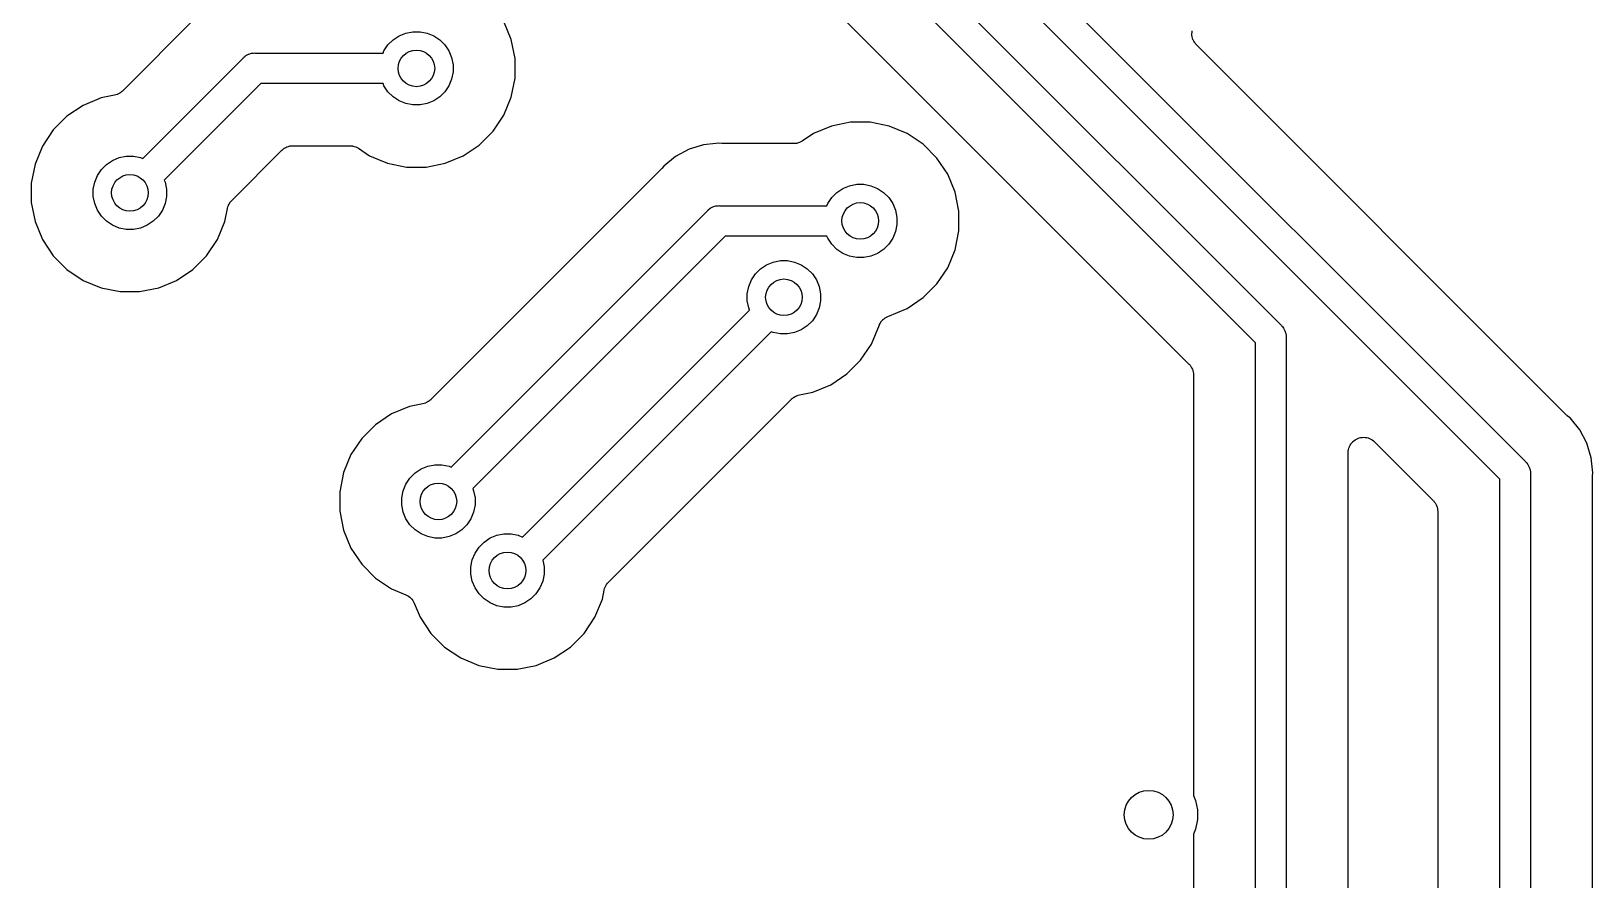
# Model space of a CAD drawing. Extents: x 0.81 to 4.31, y -4.31 to -0.81.
# Drawn here: x 2.209 to 2.712, y -2.915 to -2.641 of the extents above; entities that cross this region are included whole.
import ezdxf

# ---------------------------------------------------------------- set-up
doc = ezdxf.new("R2010")
doc.units = 0
doc.header["$MEASUREMENT"] = 0
doc.layers.add('BLACK', color=7, linetype='CONTINUOUS')

msp = doc.modelspace()

# ---------------------------------------------------------------- linework, layer by layer
at = {"layer": 'BLACK', "linetype": 'CONTINUOUS'}
for p, q in [((2.34392, -2.46827), (2.61158, -2.73592)), ((2.60335, -2.74161), (2.33696, -2.47523)), ((2.33041, -2.49696), (2.58188, -2.74843)), ((2.40869, -2.49824), (2.69032, -2.77987)), ((2.68209, -2.78555), (2.40173, -2.5052)), ((2.26197, -2.63654), (2.23807, -2.66045)), ((2.32725, -2.64266), (2.3294, -2.64177)), ((2.3294, -2.64177), (2.33168, -2.64131)), ((2.33168, -2.64131), (2.33401, -2.64131)), ((2.33401, -2.64131), (2.33629, -2.64177)), ((2.33629, -2.64177), (2.33844, -2.64266)), ((2.36343, -2.64385), (2.36103, -2.63806)), ((2.58282, -2.64196), (2.58287, -2.64149)), ((2.58282, -2.64198), (2.58282, -2.64196)), ((2.58282, -2.642), (2.58282, -2.64198)), ((2.58286, -2.64247), (2.58282, -2.642)), ((2.5829, -2.64293), (2.58286, -2.64247)), ((2.58287, -2.64149), (2.58292, -2.64103)), ((2.3221, -2.6482), (2.32238, -2.64753)), ((2.32238, -2.64753), (2.32367, -2.6456)), ((2.32367, -2.6456), (2.32531, -2.64395)), ((2.32531, -2.64395), (2.32725, -2.64266)), ((2.33844, -2.64266), (2.34037, -2.64395)), ((2.34037, -2.64395), (2.34202, -2.6456)), ((2.34202, -2.6456), (2.34331, -2.64753)), ((2.34331, -2.64753), (2.3442, -2.64968)), ((2.36465, -2.64999), (2.36343, -2.64385)), ((2.58291, -2.64295), (2.5829, -2.64293)), ((2.58291, -2.64297), (2.58291, -2.64295)), ((2.58304, -2.64342), (2.58291, -2.64297)), ((2.58318, -2.64387), (2.58304, -2.64342)), ((2.58319, -2.64389), (2.58318, -2.64387)), ((2.58319, -2.64391), (2.58319, -2.64389)), ((2.58341, -2.64432), (2.58319, -2.64391)), ((2.58363, -2.64474), (2.58341, -2.64432)), ((2.58364, -2.64475), (2.58363, -2.64474)), ((2.58365, -2.64477), (2.58364, -2.64475)), ((2.58394, -2.64513), (2.58365, -2.64477)), ((2.58423, -2.6455), (2.58394, -2.64513)), ((2.58426, -2.64553), (2.58423, -2.6455)), ((2.58428, -2.64555), (2.58426, -2.64553)), ((2.58426, -2.64553), (2.58426, -2.64553)), ((2.58426, -2.64553), (2.58426, -2.64553)), ((2.70359, -2.76486), (2.58428, -2.64555)), ((2.24462, -2.68218), (2.27698, -2.64982)), ((2.27698, -2.64982), (2.27713, -2.64963)), ((2.27713, -2.64963), (2.2776, -2.64925)), ((2.2776, -2.64925), (2.27788, -2.64901)), ((2.27788, -2.64901), (2.27874, -2.64856)), ((2.27874, -2.64856), (2.27884, -2.64852)), ((2.27884, -2.64852), (2.27967, -2.64828)), ((2.27967, -2.64828), (2.28039, -2.6482)), ((2.28039, -2.6482), (2.28063, -2.64818)), ((2.28039, -2.6482), (2.28039, -2.6482)), ((2.28063, -2.64818), (2.28087, -2.6482)), ((2.28087, -2.6482), (2.3221, -2.6482)), ((2.3442, -2.64968), (2.34465, -2.65196)), ((2.34465, -2.65196), (2.34465, -2.65429)), ((2.36465, -2.65626), (2.36465, -2.64999)), ((2.3442, -2.65657), (2.34331, -2.65872)), ((2.34465, -2.65429), (2.3442, -2.65657)), ((2.36343, -2.6624), (2.36465, -2.65626)), ((2.23122, -2.66267), (2.22543, -2.66507)), ((2.23551, -2.66182), (2.23122, -2.66267)), ((2.23595, -2.66168), (2.23551, -2.66182)), ((2.23639, -2.66155), (2.23595, -2.66168)), ((2.23641, -2.66154), (2.23639, -2.66155)), ((2.23644, -2.66153), (2.23641, -2.66154)), ((2.23684, -2.66132), (2.23644, -2.66153)), ((2.23725, -2.6611), (2.23684, -2.66132)), ((2.23728, -2.66109), (2.23725, -2.6611)), ((2.2373, -2.66107), (2.23728, -2.66109)), ((2.23766, -2.66078), (2.2373, -2.66107)), ((2.23802, -2.6605), (2.23766, -2.66078)), ((2.23806, -2.66046), (2.23802, -2.6605)), ((2.23807, -2.66045), (2.23806, -2.66046)), ((2.23806, -2.66046), (2.23806, -2.66046)), ((2.23806, -2.66046), (2.23806, -2.66046)), ((2.28267, -2.65805), (2.25158, -2.68914)), ((2.3221, -2.65805), (2.28267, -2.65805)), ((2.32238, -2.65872), (2.3221, -2.65805)), ((2.32367, -2.66066), (2.32238, -2.65872)), ((2.32531, -2.6623), (2.32367, -2.66066)), ((2.32725, -2.66359), (2.32531, -2.6623)), ((2.34037, -2.6623), (2.33844, -2.66359)), ((2.34202, -2.66066), (2.34037, -2.6623)), ((2.34331, -2.65872), (2.34202, -2.66066)), ((2.36103, -2.66819), (2.36343, -2.6624)), ((2.22543, -2.66507), (2.22022, -2.66855)), ((2.3294, -2.66448), (2.32725, -2.66359)), ((2.33168, -2.66494), (2.3294, -2.66448)), ((2.33401, -2.66494), (2.33168, -2.66494)), ((2.33629, -2.66448), (2.33401, -2.66494)), ((2.33844, -2.66359), (2.33629, -2.66448)), ((2.22022, -2.66855), (2.21579, -2.67298)), ((2.35755, -2.6734), (2.36103, -2.66819)), ((2.46666, -2.67172), (2.46087, -2.67412)), ((2.4728, -2.6705), (2.46666, -2.67172)), ((2.47907, -2.6705), (2.4728, -2.6705)), ((2.48521, -2.67172), (2.47907, -2.6705)), ((2.491, -2.67412), (2.48521, -2.67172)), ((2.21579, -2.67298), (2.21231, -2.67819)), ((2.34791, -2.68132), (2.35312, -2.67784)), ((2.35312, -2.67784), (2.35755, -2.6734)), ((2.42543, -2.67775), (2.42073, -2.67918)), ((2.42932, -2.67737), (2.42543, -2.67775)), ((2.42933, -2.67737), (2.42932, -2.67737)), ((2.43031, -2.67727), (2.42933, -2.67737)), ((2.43129, -2.67737), (2.43031, -2.67727)), ((2.4315, -2.67737), (2.43129, -2.67737)), ((2.43171, -2.67739), (2.4315, -2.67737)), ((2.43178, -2.67739), (2.43171, -2.67739)), ((2.45446, -2.67739), (2.43178, -2.67739)), ((2.45491, -2.67735), (2.45446, -2.67739)), ((2.45537, -2.67731), (2.45491, -2.67735)), ((2.4554, -2.6773), (2.45537, -2.67731)), ((2.45543, -2.6773), (2.4554, -2.6773)), ((2.45587, -2.67716), (2.45543, -2.6773)), ((2.45631, -2.67704), (2.45587, -2.67716)), ((2.45634, -2.67702), (2.45631, -2.67704)), ((2.45636, -2.67701), (2.45634, -2.67702)), ((2.45677, -2.6768), (2.45636, -2.67701)), ((2.45718, -2.67659), (2.45677, -2.6768)), ((2.45722, -2.67656), (2.45718, -2.67659)), ((2.45723, -2.67655), (2.45722, -2.67656)), ((2.45722, -2.67656), (2.45722, -2.67656)), ((2.45722, -2.67656), (2.45722, -2.67656)), ((2.46087, -2.67412), (2.45723, -2.67655)), ((2.49621, -2.6776), (2.491, -2.67412)), ((2.50064, -2.68203), (2.49621, -2.6776)), ((2.21231, -2.67819), (2.20991, -2.68398)), ((2.23297, -2.68408), (2.23491, -2.68279)), ((2.23491, -2.68279), (2.23705, -2.6819)), ((2.23705, -2.6819), (2.23934, -2.68144)), ((2.23934, -2.68144), (2.24166, -2.68144)), ((2.24166, -2.68144), (2.24395, -2.6819)), ((2.24395, -2.6819), (2.24462, -2.68218)), ((2.27331, -2.69569), (2.28949, -2.67951)), ((2.28949, -2.67951), (2.2895, -2.6795)), ((2.2895, -2.6795), (2.28954, -2.67946)), ((2.2895, -2.6795), (2.2895, -2.6795)), ((2.2895, -2.6795), (2.2895, -2.6795)), ((2.28954, -2.67946), (2.2899, -2.67917)), ((2.2899, -2.67917), (2.29026, -2.67888)), ((2.29026, -2.67888), (2.29028, -2.67887)), ((2.29028, -2.67887), (2.2903, -2.67885)), ((2.2903, -2.67885), (2.29071, -2.67864)), ((2.29071, -2.67864), (2.29112, -2.67842)), ((2.29112, -2.67842), (2.29114, -2.67842)), ((2.29114, -2.67842), (2.29117, -2.6784)), ((2.29117, -2.6784), (2.29161, -2.67828)), ((2.29161, -2.67828), (2.29205, -2.67814)), ((2.29205, -2.67814), (2.29208, -2.67814)), ((2.29208, -2.67814), (2.2921, -2.67813)), ((2.2921, -2.67813), (2.29256, -2.67809)), ((2.29256, -2.67809), (2.29302, -2.67805)), ((2.29302, -2.67805), (2.31136, -2.67805)), ((2.31136, -2.67805), (2.31138, -2.67805)), ((2.31138, -2.67805), (2.31138, -2.67805)), ((2.31138, -2.67805), (2.31138, -2.67805)), ((2.31138, -2.67805), (2.31143, -2.67805)), ((2.31143, -2.67805), (2.31189, -2.6781)), ((2.31189, -2.6781), (2.31235, -2.67815)), ((2.31235, -2.67815), (2.31238, -2.67815)), ((2.31238, -2.67815), (2.3124, -2.67816)), ((2.3124, -2.67816), (2.31284, -2.6783)), ((2.31284, -2.6783), (2.31328, -2.67843)), ((2.31328, -2.67843), (2.31331, -2.67844)), ((2.31331, -2.67844), (2.31333, -2.67845)), ((2.31333, -2.67845), (2.31374, -2.67867)), ((2.31374, -2.67867), (2.31414, -2.67889)), ((2.31414, -2.67889), (2.31777, -2.68132)), ((2.31777, -2.68132), (2.32356, -2.68371)), ((2.34212, -2.68371), (2.34791, -2.68132)), ((2.4164, -2.68149), (2.4126, -2.68461)), ((2.42073, -2.67918), (2.4164, -2.68149)), ((2.50413, -2.68724), (2.50064, -2.68203)), ((2.20991, -2.68398), (2.20869, -2.69012)), ((2.22914, -2.68981), (2.23003, -2.68766)), ((2.23003, -2.68766), (2.23133, -2.68573)), ((2.23133, -2.68573), (2.23297, -2.68408)), ((2.32356, -2.68371), (2.32971, -2.68494)), ((2.32971, -2.68494), (2.33598, -2.68494)), ((2.33598, -2.68494), (2.34212, -2.68371)), ((2.41165, -2.68573), (2.3375, -2.75988)), ((2.41178, -2.68557), (2.41165, -2.68573)), ((2.41193, -2.68542), (2.41178, -2.68557)), ((2.41198, -2.68537), (2.41193, -2.68542)), ((2.4126, -2.68461), (2.41198, -2.68537)), ((2.50652, -2.69303), (2.50413, -2.68724)), ((2.20869, -2.69012), (2.20869, -2.69639)), ((2.22869, -2.69209), (2.22914, -2.68981)), ((2.22869, -2.69442), (2.22869, -2.69209)), ((2.25158, -2.68914), (2.25186, -2.68981)), ((2.25186, -2.68981), (2.25231, -2.69209)), ((2.25231, -2.69209), (2.25231, -2.69442)), ((2.46841, -2.69314), (2.47034, -2.69185)), ((2.47034, -2.69185), (2.47249, -2.69096)), ((2.47249, -2.69096), (2.47477, -2.6905)), ((2.47477, -2.6905), (2.4771, -2.6905)), ((2.4771, -2.6905), (2.47938, -2.69096)), ((2.47938, -2.69096), (2.48153, -2.69185)), ((2.48153, -2.69185), (2.48346, -2.69314)), ((2.20869, -2.69639), (2.20991, -2.70253)), ((2.22914, -2.6967), (2.22869, -2.69442)), ((2.23003, -2.69885), (2.22914, -2.6967)), ((2.25186, -2.6967), (2.25097, -2.69885)), ((2.25231, -2.69442), (2.25186, -2.6967)), ((2.27195, -2.69818), (2.27209, -2.69774)), ((2.27209, -2.69774), (2.27223, -2.6973)), ((2.27223, -2.6973), (2.27224, -2.69728)), ((2.27224, -2.69728), (2.27225, -2.69725)), ((2.27225, -2.69725), (2.27247, -2.69685)), ((2.27247, -2.69685), (2.27269, -2.69644)), ((2.27269, -2.69644), (2.27271, -2.69642)), ((2.27271, -2.69642), (2.27272, -2.6964)), ((2.27272, -2.6964), (2.27302, -2.69605)), ((2.27302, -2.69605), (2.27331, -2.69569)), ((2.42756, -2.6982), (2.42842, -2.69774)), ((2.42842, -2.69774), (2.42935, -2.69746)), ((2.42935, -2.69746), (2.43007, -2.69739)), ((2.43007, -2.69739), (2.43031, -2.69737)), ((2.43007, -2.69739), (2.43007, -2.69739)), ((2.43031, -2.69737), (2.43055, -2.69739)), ((2.43055, -2.69739), (2.46519, -2.69739)), ((2.46519, -2.69739), (2.46547, -2.69672)), ((2.46547, -2.69672), (2.46676, -2.69478)), ((2.46676, -2.69478), (2.46841, -2.69314)), ((2.48346, -2.69314), (2.48511, -2.69478)), ((2.48511, -2.69478), (2.4864, -2.69672)), ((2.4864, -2.69672), (2.48729, -2.69887)), ((2.50775, -2.69918), (2.50652, -2.69303)), ((2.20991, -2.70253), (2.21231, -2.70832)), ((2.23133, -2.70078), (2.23003, -2.69885)), ((2.23297, -2.70243), (2.23133, -2.70078)), ((2.23491, -2.70372), (2.23297, -2.70243)), ((2.24803, -2.70243), (2.24609, -2.70372)), ((2.24967, -2.70078), (2.24803, -2.70243)), ((2.25097, -2.69885), (2.24967, -2.70078)), ((2.26869, -2.70832), (2.27109, -2.70253)), ((2.27109, -2.70253), (2.27194, -2.69825)), ((2.27194, -2.69824), (2.27195, -2.69818)), ((2.27194, -2.69825), (2.27194, -2.69824)), ((2.27194, -2.69824), (2.27194, -2.69824)), ((2.27194, -2.69824), (2.27194, -2.69824)), ((2.34405, -2.78161), (2.42666, -2.699)), ((2.42666, -2.699), (2.42681, -2.69882)), ((2.42681, -2.69882), (2.42756, -2.6982)), ((2.48729, -2.69887), (2.48775, -2.70115)), ((2.48775, -2.70115), (2.48775, -2.70348)), ((2.50775, -2.70545), (2.50775, -2.69918)), ((2.23705, -2.70461), (2.23491, -2.70372)), ((2.23934, -2.70507), (2.23705, -2.70461)), ((2.24166, -2.70507), (2.23934, -2.70507)), ((2.24395, -2.70461), (2.24166, -2.70507)), ((2.24609, -2.70372), (2.24395, -2.70461)), ((2.43235, -2.70723), (2.35101, -2.78857)), ((2.46519, -2.70723), (2.43235, -2.70723)), ((2.46547, -2.70791), (2.46519, -2.70723)), ((2.46676, -2.70984), (2.46547, -2.70791)), ((2.4864, -2.70791), (2.48511, -2.70984)), ((2.48729, -2.70576), (2.4864, -2.70791)), ((2.48775, -2.70348), (2.48729, -2.70576)), ((2.50652, -2.71159), (2.50775, -2.70545)), ((2.21231, -2.70832), (2.21579, -2.71353)), ((2.26521, -2.71353), (2.26869, -2.70832)), ((2.46841, -2.71149), (2.46676, -2.70984)), ((2.47034, -2.71278), (2.46841, -2.71149)), ((2.47249, -2.71367), (2.47034, -2.71278)), ((2.48153, -2.71278), (2.47938, -2.71367)), ((2.48346, -2.71149), (2.48153, -2.71278)), ((2.48511, -2.70984), (2.48346, -2.71149)), ((2.50413, -2.71738), (2.50652, -2.71159)), ((2.21579, -2.71353), (2.22022, -2.71797)), ((2.22022, -2.71797), (2.22543, -2.72145)), ((2.25557, -2.72145), (2.26078, -2.71797)), ((2.26078, -2.71797), (2.26521, -2.71353)), ((2.44215, -2.71939), (2.4438, -2.71774)), ((2.4438, -2.71774), (2.44573, -2.71645)), ((2.44573, -2.71645), (2.44788, -2.71556)), ((2.44788, -2.71556), (2.45017, -2.71511)), ((2.45017, -2.71511), (2.45249, -2.71511)), ((2.45249, -2.71511), (2.45477, -2.71556)), ((2.45477, -2.71556), (2.45692, -2.71645)), ((2.45692, -2.71645), (2.45886, -2.71774)), ((2.45886, -2.71774), (2.4605, -2.71939)), ((2.47477, -2.71412), (2.47249, -2.71367)), ((2.4771, -2.71412), (2.47477, -2.71412)), ((2.47938, -2.71367), (2.4771, -2.71412)), ((2.50064, -2.72259), (2.50413, -2.71738)), ((2.22543, -2.72145), (2.23122, -2.72384)), ((2.24978, -2.72384), (2.25557, -2.72145)), ((2.43997, -2.72347), (2.44086, -2.72132)), ((2.44086, -2.72132), (2.44215, -2.71939)), ((2.4605, -2.71939), (2.4618, -2.72132)), ((2.4618, -2.72132), (2.46269, -2.72347)), ((2.49621, -2.72702), (2.50064, -2.72259)), ((2.23122, -2.72384), (2.23737, -2.72507)), ((2.23737, -2.72507), (2.24363, -2.72507)), ((2.24363, -2.72507), (2.24978, -2.72384)), ((2.43952, -2.72576), (2.43997, -2.72347)), ((2.43952, -2.72808), (2.43952, -2.72576)), ((2.43997, -2.73036), (2.43952, -2.72808)), ((2.46269, -2.72347), (2.46314, -2.72576)), ((2.46314, -2.72808), (2.46269, -2.73036)), ((2.46314, -2.72576), (2.46314, -2.72808)), ((2.491, -2.7305), (2.49621, -2.72702)), ((2.36709, -2.8042), (2.44025, -2.73104)), ((2.44025, -2.73104), (2.43997, -2.73036)), ((2.4618, -2.73251), (2.4605, -2.73445)), ((2.46269, -2.73036), (2.4618, -2.73251)), ((2.48439, -2.73329), (2.4848, -2.73307)), ((2.4848, -2.73307), (2.491, -2.7305)), ((2.44721, -2.738), (2.37358, -2.81162)), ((2.44788, -2.73828), (2.44721, -2.738)), ((2.45692, -2.73739), (2.45477, -2.73828)), ((2.45886, -2.73609), (2.45692, -2.73739)), ((2.4605, -2.73445), (2.45886, -2.73609)), ((2.47952, -2.74199), (2.48209, -2.73578)), ((2.48209, -2.73578), (2.4821, -2.73576)), ((2.4821, -2.73576), (2.48212, -2.73572)), ((2.4821, -2.73576), (2.4821, -2.73576)), ((2.4821, -2.73576), (2.4821, -2.73576)), ((2.48212, -2.73572), (2.48234, -2.73531)), ((2.48234, -2.73531), (2.48256, -2.7349)), ((2.48256, -2.7349), (2.48258, -2.73488)), ((2.48258, -2.73488), (2.48259, -2.73486)), ((2.48259, -2.73486), (2.48289, -2.73451)), ((2.48289, -2.73451), (2.48318, -2.73415)), ((2.48318, -2.73415), (2.4832, -2.73414)), ((2.4832, -2.73414), (2.48322, -2.73412)), ((2.48322, -2.73412), (2.48358, -2.73383)), ((2.48358, -2.73383), (2.48394, -2.73353)), ((2.48394, -2.73353), (2.48396, -2.73352)), ((2.48396, -2.73352), (2.48398, -2.73351)), ((2.48398, -2.73351), (2.48439, -2.73329)), ((2.61158, -2.73592), (2.61176, -2.73608)), ((2.61176, -2.73608), (2.61192, -2.73627)), ((2.61192, -2.73627), (2.61192, -2.73627)), ((2.61192, -2.73627), (2.61215, -2.73655)), ((2.61215, -2.73655), (2.61238, -2.73683)), ((2.61238, -2.73683), (2.61284, -2.73768)), ((2.61284, -2.73768), (2.61312, -2.73861)), ((2.45017, -2.73873), (2.44788, -2.73828)), ((2.45249, -2.73873), (2.45017, -2.73873)), ((2.45477, -2.73828), (2.45249, -2.73873)), ((2.47604, -2.7472), (2.47952, -2.74199)), ((2.60335, -3.17823), (2.60335, -2.74161)), ((2.61312, -2.73861), (2.61319, -2.73933)), ((2.61319, -2.73933), (2.61319, -2.73933)), ((2.61319, -2.73933), (2.61321, -2.73957)), ((2.61321, -2.73957), (2.61319, -2.73982)), ((2.61319, -2.73982), (2.61319, -3.17823)), ((2.47161, -2.75163), (2.47604, -2.7472)), ((2.4664, -2.75511), (2.47161, -2.75163)), ((2.58188, -2.74843), (2.58189, -2.74844)), ((2.58189, -2.74844), (2.58189, -2.74845)), ((2.58189, -2.74845), (2.58189, -2.74845)), ((2.58189, -2.74845), (2.58193, -2.74848)), ((2.58193, -2.74848), (2.58222, -2.74884)), ((2.58222, -2.74884), (2.58251, -2.7492)), ((2.58251, -2.7492), (2.58252, -2.74922)), ((2.58252, -2.74922), (2.58254, -2.74925)), ((2.58254, -2.74925), (2.58275, -2.74966)), ((2.58275, -2.74966), (2.58297, -2.75006)), ((2.58297, -2.75006), (2.58298, -2.75009)), ((2.58298, -2.75009), (2.58299, -2.75011)), ((2.58299, -2.75011), (2.58312, -2.75056)), ((2.58312, -2.75056), (2.58325, -2.751)), ((2.58325, -2.751), (2.58325, -2.75102)), ((2.58325, -2.75102), (2.58326, -2.75105)), ((2.58326, -2.75105), (2.5833, -2.75151)), ((2.5833, -2.75151), (2.58335, -2.75197)), ((2.58335, -2.75197), (2.58335, -2.88743)), ((2.45588, -2.75849), (2.45632, -2.75836)), ((2.45632, -2.75836), (2.46061, -2.75751)), ((2.46061, -2.75751), (2.4664, -2.75511)), ((2.33065, -2.7621), (2.32487, -2.7645)), ((2.33494, -2.76125), (2.33065, -2.7621)), ((2.33538, -2.76112), (2.33494, -2.76125)), ((2.33582, -2.76099), (2.33538, -2.76112)), ((2.33585, -2.76097), (2.33582, -2.76099)), ((2.33587, -2.76097), (2.33585, -2.76097)), ((2.33628, -2.76075), (2.33587, -2.76097)), ((2.33669, -2.76054), (2.33628, -2.76075)), ((2.33671, -2.76052), (2.33669, -2.76054)), ((2.33673, -2.76051), (2.33671, -2.76052)), ((2.33709, -2.76022), (2.33673, -2.76051)), ((2.33745, -2.75993), (2.33709, -2.76022)), ((2.33749, -2.75989), (2.33745, -2.75993)), ((2.3375, -2.75988), (2.33749, -2.75989)), ((2.33749, -2.75989), (2.33749, -2.75989)), ((2.33749, -2.75989), (2.33749, -2.75989)), ((2.39475, -2.81875), (2.45376, -2.75973)), ((2.45376, -2.75973), (2.45377, -2.75972)), ((2.45377, -2.75972), (2.45381, -2.75968)), ((2.45377, -2.75972), (2.45377, -2.75972)), ((2.45377, -2.75972), (2.45377, -2.75972)), ((2.45381, -2.75968), (2.45417, -2.75939)), ((2.45417, -2.75939), (2.45453, -2.7591)), ((2.45453, -2.7591), (2.45455, -2.75909)), ((2.45455, -2.75909), (2.45458, -2.75907)), ((2.45458, -2.75907), (2.45499, -2.75886)), ((2.45499, -2.75886), (2.45539, -2.75864)), ((2.45539, -2.75864), (2.45542, -2.75863)), ((2.45542, -2.75863), (2.45544, -2.75862)), ((2.45544, -2.75862), (2.45588, -2.75849)), ((2.31966, -2.76798), (2.31522, -2.77241)), ((2.32487, -2.7645), (2.31966, -2.76798)), ((2.70375, -2.76499), (2.70359, -2.76486)), ((2.7039, -2.76514), (2.70375, -2.76499)), ((2.70395, -2.76518), (2.7039, -2.76514)), ((2.70472, -2.76581), (2.70395, -2.76518)), ((2.70783, -2.7696), (2.70472, -2.76581)), ((2.31522, -2.77241), (2.31174, -2.77762)), ((2.63437, -2.77382), (2.63468, -2.77345)), ((2.63468, -2.77345), (2.63469, -2.77345)), ((2.63469, -2.77344), (2.63506, -2.77314)), ((2.63469, -2.77345), (2.63469, -2.77344)), ((2.63506, -2.77314), (2.63544, -2.77284)), ((2.63544, -2.77284), (2.63544, -2.77283)), ((2.63544, -2.77283), (2.63545, -2.77283)), ((2.63545, -2.77283), (2.63588, -2.77261)), ((2.63588, -2.77261), (2.6363, -2.77238)), ((2.6363, -2.77238), (2.63631, -2.77238)), ((2.63631, -2.77238), (2.63632, -2.77238)), ((2.63632, -2.77238), (2.63678, -2.77224)), ((2.63678, -2.77224), (2.63723, -2.7721)), ((2.63723, -2.7721), (2.63724, -2.7721)), ((2.63724, -2.7721), (2.63725, -2.7721)), ((2.63725, -2.7721), (2.63773, -2.77206)), ((2.63773, -2.77206), (2.63821, -2.77201)), ((2.63821, -2.77201), (2.63822, -2.77201)), ((2.63822, -2.77201), (2.63822, -2.77201)), ((2.63822, -2.77201), (2.6387, -2.77206)), ((2.6387, -2.77206), (2.63918, -2.77211)), ((2.63918, -2.77211), (2.63919, -2.77211)), ((2.63919, -2.77211), (2.63919, -2.77211)), ((2.63919, -2.77211), (2.63966, -2.77226)), ((2.63966, -2.77226), (2.64011, -2.7724)), ((2.64011, -2.7724), (2.64012, -2.7724)), ((2.64012, -2.7724), (2.64013, -2.7724)), ((2.64013, -2.7724), (2.64055, -2.77263)), ((2.64055, -2.77263), (2.64097, -2.77286)), ((2.64097, -2.77286), (2.64098, -2.77286)), ((2.64098, -2.77286), (2.64098, -2.77287)), ((2.64098, -2.77287), (2.64135, -2.77317)), ((2.64135, -2.77317), (2.64172, -2.77348)), ((2.64172, -2.77348), (2.66062, -2.79237)), ((2.71014, -2.77393), (2.70783, -2.7696)), ((2.31174, -2.77762), (2.30935, -2.78341)), ((2.63319, -2.77694), (2.63324, -2.77646)), ((2.63319, -2.77696), (2.63319, -2.77694)), ((2.63319, -2.77701), (2.63319, -2.77696)), ((2.63319, -2.77696), (2.63319, -2.77696)), ((2.63319, -2.77696), (2.63319, -2.77696)), ((2.63319, -3.1675), (2.63319, -2.77701)), ((2.63324, -2.77646), (2.63329, -2.77599)), ((2.63329, -2.77599), (2.6333, -2.77598)), ((2.6333, -2.77597), (2.63344, -2.77551)), ((2.6333, -2.77598), (2.6333, -2.77597)), ((2.63344, -2.77551), (2.63359, -2.77506)), ((2.63359, -2.77504), (2.63382, -2.77462)), ((2.63359, -2.77505), (2.63359, -2.77504)), ((2.63359, -2.77506), (2.63359, -2.77505)), ((2.63382, -2.77462), (2.63405, -2.7742)), ((2.63405, -2.7742), (2.63406, -2.7742)), ((2.63406, -2.77419), (2.63437, -2.77382)), ((2.63406, -2.7742), (2.63406, -2.77419)), ((2.71157, -2.77863), (2.71014, -2.77393)), ((2.30935, -2.78341), (2.30812, -2.78956)), ((2.33076, -2.78516), (2.3324, -2.78352)), ((2.3324, -2.78352), (2.33434, -2.78222)), ((2.33434, -2.78222), (2.33649, -2.78133)), ((2.33649, -2.78133), (2.33877, -2.78088)), ((2.33877, -2.78088), (2.3411, -2.78088)), ((2.3411, -2.78088), (2.34338, -2.78133)), ((2.34338, -2.78133), (2.34405, -2.78161)), ((2.69032, -2.77987), (2.6905, -2.78002)), ((2.6905, -2.78002), (2.69066, -2.78021)), ((2.69066, -2.78021), (2.69066, -2.78021)), ((2.69066, -2.78021), (2.6908, -2.78038)), ((2.6908, -2.78038), (2.69112, -2.78077)), ((2.69112, -2.78077), (2.69158, -2.78162)), ((2.69158, -2.78162), (2.69186, -2.78255)), ((2.69186, -2.78255), (2.69193, -2.78327)), ((2.69193, -2.78327), (2.69193, -2.78328)), ((2.69193, -2.78328), (2.69195, -2.78352)), ((2.69195, -2.78352), (2.69193, -2.78376)), ((2.71195, -2.78253), (2.71157, -2.77863)), ((2.71195, -2.78254), (2.71195, -2.78253)), ((2.71205, -2.78352), (2.71195, -2.78254)), ((2.71195, -2.7845), (2.71205, -2.78352)), ((2.32858, -2.78924), (2.32947, -2.78709)), ((2.32947, -2.78709), (2.33076, -2.78516)), ((2.35101, -2.78857), (2.35129, -2.78924)), ((2.68209, -3.17823), (2.68209, -2.78555)), ((2.69193, -2.78376), (2.69193, -3.17823)), ((2.71193, -2.78492), (2.71195, -2.78471)), ((2.71193, -2.78499), (2.71193, -2.78492)), ((2.71193, -2.96715), (2.71193, -2.78499)), ((2.71195, -2.78471), (2.71195, -2.7845)), ((2.30812, -2.78956), (2.30812, -2.79582)), ((2.32812, -2.79153), (2.32858, -2.78924)), ((2.32812, -2.79385), (2.32812, -2.79153)), ((2.35129, -2.78924), (2.35174, -2.79153)), ((2.35174, -2.79153), (2.35174, -2.79385)), ((2.66062, -2.79237), (2.66063, -2.79239)), ((2.66063, -2.79239), (2.66063, -2.79239)), ((2.66063, -2.79239), (2.66063, -2.79239)), ((2.66063, -2.79239), (2.66067, -2.79242)), ((2.66067, -2.79242), (2.66096, -2.79279)), ((2.66096, -2.79279), (2.66125, -2.79314)), ((2.66125, -2.79314), (2.66126, -2.79317)), ((2.66126, -2.79317), (2.66128, -2.79319)), ((2.66128, -2.79319), (2.66149, -2.7936)), ((2.66149, -2.7936), (2.66171, -2.794)), ((2.30812, -2.79582), (2.30935, -2.80197)), ((2.32858, -2.79613), (2.32812, -2.79385)), ((2.32947, -2.79828), (2.32858, -2.79613)), ((2.33076, -2.80022), (2.32947, -2.79828)), ((2.3504, -2.79828), (2.34911, -2.80022)), ((2.35129, -2.79613), (2.3504, -2.79828)), ((2.35174, -2.79385), (2.35129, -2.79613)), ((2.66171, -2.794), (2.66172, -2.79403)), ((2.66172, -2.79403), (2.66173, -2.79405)), ((2.66173, -2.79405), (2.66186, -2.7945)), ((2.66186, -2.7945), (2.66199, -2.79494)), ((2.66199, -2.79494), (2.66199, -2.79497)), ((2.66199, -2.79497), (2.662, -2.79499)), ((2.662, -2.79499), (2.66204, -2.79545)), ((2.66204, -2.79545), (2.66209, -2.79591)), ((2.66209, -2.79591), (2.66209, -3.1675)), ((2.30935, -2.80197), (2.31174, -2.80776)), ((2.3324, -2.80186), (2.33076, -2.80022)), ((2.33434, -2.80316), (2.3324, -2.80186)), ((2.33649, -2.80405), (2.33434, -2.80316)), ((2.34553, -2.80316), (2.34338, -2.80405)), ((2.34746, -2.80186), (2.34553, -2.80316)), ((2.34911, -2.80022), (2.34746, -2.80186)), ((2.35661, -2.80449), (2.35876, -2.8036)), ((2.35876, -2.8036), (2.36104, -2.80315)), ((2.36104, -2.80315), (2.36337, -2.80315)), ((2.36337, -2.80315), (2.36565, -2.8036)), ((2.36565, -2.8036), (2.36709, -2.8042)), ((2.31174, -2.80776), (2.31522, -2.81297)), ((2.33877, -2.8045), (2.33649, -2.80405)), ((2.3411, -2.8045), (2.33877, -2.8045)), ((2.34338, -2.80405), (2.3411, -2.8045)), ((2.35174, -2.80937), (2.35303, -2.80743)), ((2.35303, -2.80743), (2.35468, -2.80579)), ((2.35468, -2.80579), (2.35661, -2.80449)), ((2.31522, -2.81297), (2.31966, -2.8174)), ((2.35039, -2.8138), (2.35085, -2.81152)), ((2.35085, -2.81152), (2.35174, -2.80937)), ((2.37358, -2.81162), (2.37402, -2.8138)), ((2.31966, -2.8174), (2.32487, -2.82088)), ((2.35039, -2.81612), (2.35039, -2.8138)), ((2.35085, -2.81841), (2.35039, -2.81612)), ((2.35174, -2.82056), (2.35085, -2.81841)), ((2.37356, -2.81841), (2.37267, -2.82056)), ((2.37402, -2.81612), (2.37356, -2.81841)), ((2.37402, -2.8138), (2.37402, -2.81612)), ((2.39445, -2.8191), (2.39475, -2.81875)), ((2.32487, -2.82088), (2.32942, -2.82277)), ((2.32942, -2.82277), (2.32944, -2.82277)), ((2.32944, -2.82277), (2.32944, -2.82277)), ((2.32944, -2.82277), (2.32944, -2.82277)), ((2.32944, -2.82277), (2.32949, -2.82279)), ((2.32949, -2.82279), (2.32989, -2.82302)), ((2.32989, -2.82302), (2.3303, -2.82324)), ((2.3303, -2.82324), (2.33032, -2.82325)), ((2.33032, -2.82325), (2.33034, -2.82327)), ((2.33034, -2.82327), (2.33069, -2.82356)), ((2.33069, -2.82356), (2.33105, -2.82386)), ((2.35303, -2.82249), (2.35174, -2.82056)), ((2.35468, -2.82413), (2.35303, -2.82249)), ((2.37138, -2.82249), (2.36973, -2.82413)), ((2.37267, -2.82056), (2.37138, -2.82249)), ((2.39279, -2.82424), (2.39338, -2.82131)), ((2.39338, -2.82129), (2.39339, -2.82124)), ((2.39338, -2.82131), (2.39338, -2.82129)), ((2.39338, -2.82129), (2.39338, -2.82129)), ((2.39338, -2.82129), (2.39338, -2.82129)), ((2.39339, -2.82124), (2.39353, -2.8208)), ((2.39353, -2.8208), (2.39366, -2.82036)), ((2.39366, -2.82036), (2.39368, -2.82034)), ((2.39368, -2.82034), (2.39369, -2.82031)), ((2.39369, -2.82031), (2.39391, -2.8199)), ((2.39391, -2.8199), (2.39413, -2.8195)), ((2.39413, -2.8195), (2.39414, -2.81948)), ((2.39414, -2.81948), (2.39416, -2.81945)), ((2.39416, -2.81945), (2.39445, -2.8191)), ((2.33105, -2.82386), (2.33107, -2.82388)), ((2.33107, -2.82388), (2.33109, -2.82389)), ((2.33109, -2.82389), (2.33137, -2.82425)), ((2.33137, -2.82425), (2.33167, -2.82461)), ((2.33167, -2.82461), (2.33168, -2.82464)), ((2.33168, -2.82464), (2.3317, -2.82466)), ((2.3317, -2.82466), (2.33191, -2.82506)), ((2.33191, -2.82506), (2.33213, -2.82547)), ((2.33213, -2.82547), (2.33401, -2.83003)), ((2.35661, -2.82543), (2.35468, -2.82413)), ((2.35876, -2.82632), (2.35661, -2.82543)), ((2.36104, -2.82677), (2.35876, -2.82632)), ((2.36337, -2.82677), (2.36104, -2.82677)), ((2.36565, -2.82632), (2.36337, -2.82677)), ((2.3678, -2.82543), (2.36565, -2.82632)), ((2.36973, -2.82413), (2.3678, -2.82543)), ((2.3904, -2.83003), (2.39279, -2.82424)), ((2.33401, -2.83003), (2.3375, -2.83524)), ((2.38691, -2.83524), (2.3904, -2.83003)), ((2.3375, -2.83524), (2.34193, -2.83967)), ((2.38248, -2.83967), (2.38691, -2.83524)), ((2.34193, -2.83967), (2.34714, -2.84315)), ((2.34714, -2.84315), (2.35293, -2.84555)), ((2.37148, -2.84555), (2.37727, -2.84315)), ((2.37727, -2.84315), (2.38248, -2.83967)), ((2.35293, -2.84555), (2.35907, -2.84677)), ((2.35907, -2.84677), (2.36534, -2.84677)), ((2.36534, -2.84677), (2.37148, -2.84555)), ((2.58335, -2.88743), (2.58404, -2.88911)), ((2.58404, -2.88911), (2.58465, -2.89215)), ((2.58465, -2.89215), (2.58465, -2.89525)), ((2.58404, -2.89829), (2.58335, -2.89997)), ((2.58465, -2.89525), (2.58404, -2.89829)), ((2.58335, -2.89997), (2.58335, -3.1675))]:
    msp.add_line(p, q, dxfattribs=at)
at = {"layer": 'BLACK'}
for centre, radius in [((2.33284, -2.65313), 0.005906), ((2.2405, -2.69326), 0.005906), ((2.47593, -2.70231), 0.005906), ((2.45133, -2.72692), 0.005906), ((2.33993, -2.79269), 0.005906), ((2.3622, -2.81496), 0.005906), ((2.5689, -2.8937), 0.007874)]:
    msp.add_circle(centre, radius, dxfattribs=at)

doc.saveas('drawing.dxf')
